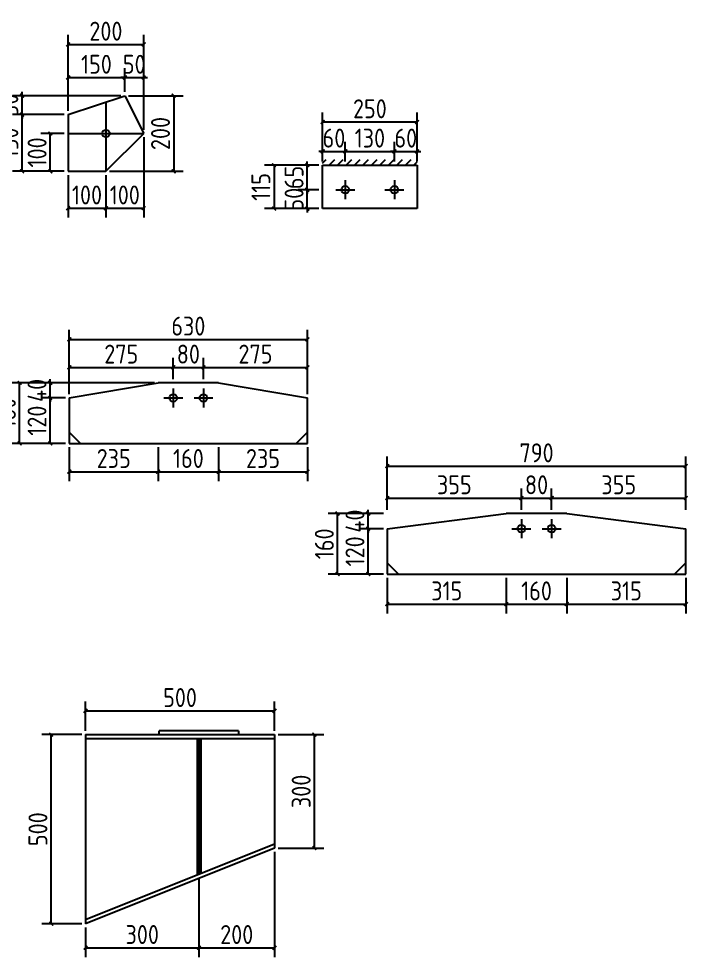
# Model space of a CAD drawing. Extents: x 411778 to 673094, y -11605 to 324395.
# Drawn here: x 463584 to 467127, y 114138 to 119100 of the extents above; entities that cross this region are included whole.
import ezdxf

# ---------------------------------------------------------------- set-up
doc = ezdxf.new("R2010")
doc.units = 0
doc.header["$LTSCALE"] = 1000
doc.header["$MEASUREMENT"] = 0
doc.styles.get("Standard").update_dxf_attribs({"font": 'gbenor.shx', "bigfont": 'gbcbig.shx'})
doc.dimstyles.get("Standard").update_dxf_attribs({"dimscale": 100, "dimtxt": 3.5, "dimasz": 1, "dimexe": 2.5, "dimexo": 3, "dimgap": 1.5, "dimtad": 1, "dimdec": 0, "dimzin": 0, "dimdsep": 46, "dimtxsty": 'Standard', "dimblk": 'ARCHTICK', "dimcen": 0.09, "dimadec": 0, "dimazin": 0, "dimtfac": 1, "dimtdec": 0, "dimtix": 1, "dimtmove": 2, "dimatfit": 3, "dimfxl": 1, "dimtolj": 1, "dimtzin": 0, "dimarcsym": 0})

# ---------------------------------------------------------------- blocks, each defined once
blk = doc.blocks.new('_ArchTick')
at = {"color": 0, "linetype": 'ByBlock', "const_width": 0.4}
blk.add_lwpolyline([(-0.5, -0.5), (0.5, 0.5)], dxfattribs=at)
blk = doc.blocks.new('*D1064')
at = {"color": 3, "lineweight": -2}
for p, q in [((463825.5, 118493.5), (463701.5, 118493.5)), ((463751.5, 118293.5), (463751.5, 118493.5)), ((463825.5, 118293.5), (463701.5, 118293.5))]:
    blk.add_line(p, q, dxfattribs=at)
at = {"layer": 'Defpoints', "color": 0}
for p in [(463751.5, 118493.5), (463845.5, 118493.5), (463845.5, 118293.5)]:
    blk.add_point(p, dxfattribs=at)
at = {"color": 3, "lineweight": -2, "xscale": 20, "yscale": 20, "zscale": 20}
for p, rotation in [((463751.5, 118493.5), 90), ((463751.5, 118293.5), 270)]:
    blk.add_blockref('_ArchTick', p, dxfattribs=dict(at, rotation=rotation))
at = {"color": 0, "insert": (463681.5, 118393.5), "char_height": 100, "attachment_point": 5, "rotation": 90}
blk.add_mtext('\\A1;100', dxfattribs=at)
blk = doc.blocks.new('*D1065')
at = {"color": 3, "lineweight": -2}
for p, q in [((463825.5, 118593.5), (463552, 118593.5)), ((463602, 118293.5), (463602, 118593.5)), ((463825.5, 118293.5), (463552, 118293.5))]:
    blk.add_line(p, q, dxfattribs=at)
at = {"layer": 'Defpoints', "color": 0}
for p in [(463602, 118593.5), (463845.5, 118593.5), (463845.5, 118293.5)]:
    blk.add_point(p, dxfattribs=at)
at = {"color": 3, "lineweight": -2, "xscale": 20, "yscale": 20, "zscale": 20}
for p, rotation in [((463602, 118593.5), 90), ((463602, 118293.5), 270)]:
    blk.add_blockref('_ArchTick', p, dxfattribs=dict(at, rotation=rotation))
at = {"color": 0, "insert": (463532, 118443.5), "char_height": 100, "attachment_point": 5, "rotation": 90}
blk.add_mtext('\\A1;150', dxfattribs=at)
blk = doc.blocks.new('*D1066')
at = {"color": 3, "lineweight": -2}
for p, q in [((463845.5, 118613.5), (463845.5, 118839.5)), ((464145.5, 118713.5), (464145.5, 118839.5)), ((463845.5, 118789.5), (464145.5, 118789.5))]:
    blk.add_line(p, q, dxfattribs=at)
at = {"layer": 'Defpoints', "color": 0}
for p in [(464145.5, 118789.5), (464145.5, 118693.5), (463845.5, 118593.5)]:
    blk.add_point(p, dxfattribs=at)
at = {"color": 3, "lineweight": -2, "xscale": 20, "yscale": 20, "zscale": 20, "rotation": 180}
blk.add_blockref('_ArchTick', (463845.5, 118789.5), dxfattribs=at)
at = {"color": 3, "lineweight": -2, "xscale": 20, "yscale": 20, "zscale": 20}
blk.add_blockref('_ArchTick', (464145.5, 118789.5), dxfattribs=at)
at = {"color": 0, "insert": (463995.5, 118859.5), "char_height": 100, "attachment_point": 5}
blk.add_mtext('\\A1;150', dxfattribs=at)
blk = doc.blocks.new('*D1067')
at = {"color": 3, "lineweight": -2}
for p, q in [((464145.5, 118713.5), (464145.5, 118839.5)), ((464245.5, 118713.5), (464245.5, 118839.5)), ((464145.5, 118789.5), (464125.5, 118789.5)), ((464145.5, 118789.5), (464245.5, 118789.5)), ((464245.5, 118789.5), (464265.5, 118789.5))]:
    blk.add_line(p, q, dxfattribs=at)
at = {"layer": 'Defpoints', "color": 0}
for p in [(464245.5, 118789.5), (464145.5, 118693.5), (464245.5, 118693.5)]:
    blk.add_point(p, dxfattribs=at)
at = {"color": 3, "lineweight": -2, "xscale": 20, "yscale": 20, "zscale": 20}
blk.add_blockref('_ArchTick', (464145.5, 118789.5), dxfattribs=at)
at = {"color": 3, "lineweight": -2, "xscale": 20, "yscale": 20, "zscale": 20, "rotation": 180}
blk.add_blockref('_ArchTick', (464245.5, 118789.5), dxfattribs=at)
at = {"color": 0, "insert": (464195.5, 118859.5), "char_height": 100, "attachment_point": 5}
blk.add_mtext('\\A1;50', dxfattribs=at)
blk = doc.blocks.new('*D1068')
at = {"color": 3, "lineweight": -2}
for p, q in [((464165.5, 118693.5), (464454.5, 118693.5)), ((464404.5, 118693.5), (464404.5, 118293.5)), ((464065.5, 118293.5), (464454.5, 118293.5))]:
    blk.add_line(p, q, dxfattribs=at)
at = {"layer": 'Defpoints', "color": 0}
for p in [(464145.5, 118693.5), (464045.5, 118293.5), (464404.5, 118293.5)]:
    blk.add_point(p, dxfattribs=at)
at = {"color": 3, "lineweight": -2, "xscale": 20, "yscale": 20, "zscale": 20}
for p, rotation in [((464404.5, 118693.5), 90), ((464404.5, 118293.5), 270)]:
    blk.add_blockref('_ArchTick', p, dxfattribs=dict(at, rotation=rotation))
at = {"color": 0, "insert": (464334.5, 118493.5), "char_height": 100, "attachment_point": 5, "rotation": 90}
blk.add_mtext('\\A1;200', dxfattribs=at)
blk = doc.blocks.new('*D1038')
at = {"color": 3, "lineweight": -2}
for p, q in [((463845.5, 118273.5), (463845.5, 118048.5)), ((464045.5, 118273.5), (464045.5, 118048.5)), ((463845.5, 118098.5), (464045.5, 118098.5))]:
    blk.add_line(p, q, dxfattribs=at)
at = {"layer": 'Defpoints', "color": 0}
for p in [(463845.5, 118293.5), (464045.5, 118293.5), (464045.5, 118098.5)]:
    blk.add_point(p, dxfattribs=at)
at = {"color": 3, "lineweight": -2, "xscale": 20, "yscale": 20, "zscale": 20, "rotation": 180}
blk.add_blockref('_ArchTick', (463845.5, 118098.5), dxfattribs=at)
at = {"color": 3, "lineweight": -2, "xscale": 20, "yscale": 20, "zscale": 20}
blk.add_blockref('_ArchTick', (464045.5, 118098.5), dxfattribs=at)
at = {"color": 0, "insert": (463945.5, 118168.5), "char_height": 100, "attachment_point": 5}
blk.add_mtext('\\A1;100', dxfattribs=at)
blk = doc.blocks.new('*D1069')
at = {"color": 3, "lineweight": -2}
for p, q in [((464245.5, 118473.5), (464245.5, 118048.5)), ((464045.5, 118273.5), (464045.5, 118048.5)), ((464045.5, 118098.5), (464245.5, 118098.5))]:
    blk.add_line(p, q, dxfattribs=at)
at = {"layer": 'Defpoints', "color": 0}
for p in [(464245.5, 118493.5), (464045.5, 118293.5), (464245.5, 118098.5)]:
    blk.add_point(p, dxfattribs=at)
at = {"color": 3, "lineweight": -2, "xscale": 20, "yscale": 20, "zscale": 20, "rotation": 180}
blk.add_blockref('_ArchTick', (464045.5, 118098.5), dxfattribs=at)
at = {"color": 3, "lineweight": -2, "xscale": 20, "yscale": 20, "zscale": 20}
blk.add_blockref('_ArchTick', (464245.5, 118098.5), dxfattribs=at)
at = {"color": 0, "insert": (464145.5, 118168.5), "char_height": 100, "attachment_point": 5}
blk.add_mtext('\\A1;100', dxfattribs=at)
blk = doc.blocks.new('*D1039')
at = {"color": 3, "lineweight": -2}
for p, q in [((463845.5, 118613.5), (463845.5, 119014.5)), ((464245.5, 118513.5), (464245.5, 119014.5)), ((463845.5, 118964.5), (464245.5, 118964.5))]:
    blk.add_line(p, q, dxfattribs=at)
at = {"layer": 'Defpoints', "color": 0}
for p in [(464245.5, 118964.5), (463845.5, 118593.5), (464245.5, 118493.5)]:
    blk.add_point(p, dxfattribs=at)
at = {"color": 3, "lineweight": -2, "xscale": 20, "yscale": 20, "zscale": 20, "rotation": 180}
blk.add_blockref('_ArchTick', (463845.5, 118964.5), dxfattribs=at)
at = {"color": 3, "lineweight": -2, "xscale": 20, "yscale": 20, "zscale": 20}
blk.add_blockref('_ArchTick', (464245.5, 118964.5), dxfattribs=at)
at = {"color": 0, "insert": (464045.5, 119034.5), "char_height": 100, "attachment_point": 5}
blk.add_mtext('\\A1;200', dxfattribs=at)
blk = doc.blocks.new('*D1048')
at = {"color": 3, "lineweight": -2}
for p, q in [((463602, 118693.5), (463602, 118713.5)), ((464125.5, 118693.5), (463552, 118693.5)), ((463602, 118593.5), (463602, 118693.5)), ((463825.5, 118593.5), (463552, 118593.5)), ((463602, 118593.5), (463602, 118573.5))]:
    blk.add_line(p, q, dxfattribs=at)
at = {"layer": 'Defpoints', "color": 0}
for p in [(463602, 118693.5), (464145.5, 118693.5), (463845.5, 118593.5)]:
    blk.add_point(p, dxfattribs=at)
at = {"color": 3, "lineweight": -2, "xscale": 20, "yscale": 20, "zscale": 20}
for p, rotation in [((463602, 118693.5), 270), ((463602, 118593.5), 90)]:
    blk.add_blockref('_ArchTick', p, dxfattribs=dict(at, rotation=rotation))
at = {"color": 0, "insert": (463532, 118643.5), "char_height": 100, "attachment_point": 5, "rotation": 90}
blk.add_mtext('\\A1;50', dxfattribs=at)
blk = doc.blocks.new('*D1141')
at = {"color": 3, "lineweight": -2}
for p, q in [((465111.5, 118196.1), (465111.5, 118216.1)), ((465172.5, 118196.1), (465061.5, 118196.1)), ((465111.5, 118096.1), (465111.5, 118196.1)), ((465172.5, 118096.1), (465061.5, 118096.1)), ((465111.5, 118096.1), (465111.5, 118076.1))]:
    blk.add_line(p, q, dxfattribs=at)
at = {"layer": 'Defpoints', "color": 0}
for p in [(465111.5, 118196.1), (465192.5, 118196.1), (465192.5, 118096.1)]:
    blk.add_point(p, dxfattribs=at)
at = {"color": 3, "lineweight": -2, "xscale": 20, "yscale": 20, "zscale": 20}
for p, rotation in [((465111.5, 118196.1), 270), ((465111.5, 118096.1), 90)]:
    blk.add_blockref('_ArchTick', p, dxfattribs=dict(at, rotation=rotation))
at = {"color": 0, "insert": (465041.5, 118146.1), "char_height": 100, "attachment_point": 5, "rotation": 90}
blk.add_mtext('\\A1;50', dxfattribs=at)
blk = doc.blocks.new('*D1142')
at = {"color": 3, "lineweight": -2}
for p, q in [((465172.5, 118326.1), (465061.5, 118326.1)), ((465111.5, 118326.1), (465111.5, 118346.1)), ((465111.5, 118196.1), (465111.5, 118326.1)), ((465172.5, 118196.1), (465061.5, 118196.1)), ((465111.5, 118196.1), (465111.5, 118176.1))]:
    blk.add_line(p, q, dxfattribs=at)
at = {"layer": 'Defpoints', "color": 0}
for p in [(465111.5, 118326.1), (465192.5, 118326.1), (465192.5, 118196.1)]:
    blk.add_point(p, dxfattribs=at)
at = {"color": 3, "lineweight": -2, "xscale": 20, "yscale": 20, "zscale": 20}
for p, rotation in [((465111.5, 118326.1), 270), ((465111.5, 118196.1), 90)]:
    blk.add_blockref('_ArchTick', p, dxfattribs=dict(at, rotation=rotation))
at = {"color": 0, "insert": (465041.5, 118261.1), "char_height": 100, "attachment_point": 5, "rotation": 90}
blk.add_mtext('\\A1;65', dxfattribs=at)
blk = doc.blocks.new('*D1143')
at = {"color": 3, "lineweight": -2}
for p, q in [((465172.5, 118326.1), (464885.5, 118326.1)), ((464935.5, 118326.1), (464935.5, 118096.1)), ((465172.5, 118096.1), (464885.5, 118096.1))]:
    blk.add_line(p, q, dxfattribs=at)
at = {"layer": 'Defpoints', "color": 0}
for p in [(465192.5, 118326.1), (464935.5, 118096.1), (465192.5, 118096.1)]:
    blk.add_point(p, dxfattribs=at)
at = {"color": 3, "lineweight": -2, "xscale": 20, "yscale": 20, "zscale": 20}
for p, rotation in [((464935.5, 118326.1), 90), ((464935.5, 118096.1), 270)]:
    blk.add_blockref('_ArchTick', p, dxfattribs=dict(at, rotation=rotation))
at = {"color": 0, "insert": (464865.5, 118211.1), "char_height": 100, "attachment_point": 5, "rotation": 90}
blk.add_mtext('\\A1;115', dxfattribs=at)
blk = doc.blocks.new('*D1062')
at = {"color": 3, "lineweight": -2}
for p, q in [((465192.5, 118346.1), (465192.5, 118449.1)), ((465312.5, 118346.1), (465312.5, 118449.1)), ((465192.5, 118399.1), (465172.5, 118399.1)), ((465192.5, 118399.1), (465312.5, 118399.1)), ((465312.5, 118399.1), (465332.5, 118399.1))]:
    blk.add_line(p, q, dxfattribs=at)
at = {"layer": 'Defpoints', "color": 0}
for p in [(465312.5, 118399.1), (465192.5, 118326.1), (465312.5, 118326.1)]:
    blk.add_point(p, dxfattribs=at)
at = {"color": 3, "lineweight": -2, "xscale": 20, "yscale": 20, "zscale": 20}
blk.add_blockref('_ArchTick', (465192.5, 118399.1), dxfattribs=at)
at = {"color": 3, "lineweight": -2, "xscale": 20, "yscale": 20, "zscale": 20, "rotation": 180}
blk.add_blockref('_ArchTick', (465312.5, 118399.1), dxfattribs=at)
at = {"color": 0, "insert": (465252.5, 118469.1), "char_height": 100, "attachment_point": 5}
blk.add_mtext('\\A1;60', dxfattribs=at)
blk = doc.blocks.new('*D1063')
at = {"color": 3, "lineweight": -2}
for p, q in [((465312.5, 118346.1), (465312.5, 118449.1)), ((465572.5, 118346.1), (465572.5, 118449.1)), ((465312.5, 118399.1), (465572.5, 118399.1))]:
    blk.add_line(p, q, dxfattribs=at)
at = {"layer": 'Defpoints', "color": 0}
for p in [(465572.5, 118399.1), (465312.5, 118326.1), (465572.5, 118326.1)]:
    blk.add_point(p, dxfattribs=at)
at = {"color": 3, "lineweight": -2, "xscale": 20, "yscale": 20, "zscale": 20, "rotation": 180}
blk.add_blockref('_ArchTick', (465312.5, 118399.1), dxfattribs=at)
at = {"color": 3, "lineweight": -2, "xscale": 20, "yscale": 20, "zscale": 20}
blk.add_blockref('_ArchTick', (465572.5, 118399.1), dxfattribs=at)
at = {"color": 0, "insert": (465442.5, 118469.1), "char_height": 100, "attachment_point": 5}
blk.add_mtext('\\A1;130', dxfattribs=at)
blk = doc.blocks.new('*D1144')
at = {"color": 3, "lineweight": -2}
for p, q in [((465572.5, 118346.1), (465572.5, 118449.1)), ((465692.5, 118346.1), (465692.5, 118449.1)), ((465572.5, 118399.1), (465552.5, 118399.1)), ((465572.5, 118399.1), (465692.5, 118399.1)), ((465692.5, 118399.1), (465712.5, 118399.1))]:
    blk.add_line(p, q, dxfattribs=at)
at = {"layer": 'Defpoints', "color": 0}
for p in [(465692.5, 118399.1), (465572.5, 118326.1), (465692.5, 118326.1)]:
    blk.add_point(p, dxfattribs=at)
at = {"color": 3, "lineweight": -2, "xscale": 20, "yscale": 20, "zscale": 20}
blk.add_blockref('_ArchTick', (465572.5, 118399.1), dxfattribs=at)
at = {"color": 3, "lineweight": -2, "xscale": 20, "yscale": 20, "zscale": 20, "rotation": 180}
blk.add_blockref('_ArchTick', (465692.5, 118399.1), dxfattribs=at)
at = {"color": 0, "insert": (465632.5, 118469.1), "char_height": 100, "attachment_point": 5}
blk.add_mtext('\\A1;60', dxfattribs=at)
blk = doc.blocks.new('*D1145')
at = {"color": 3, "lineweight": -2}
for p, q in [((465192.5, 118346.1), (465192.5, 118604.1)), ((465692.5, 118346.1), (465692.5, 118604.1)), ((465692.5, 118554.1), (465192.5, 118554.1))]:
    blk.add_line(p, q, dxfattribs=at)
at = {"layer": 'Defpoints', "color": 0}
for p in [(465192.5, 118554.1), (465192.5, 118326.1), (465692.5, 118326.1)]:
    blk.add_point(p, dxfattribs=at)
at = {"color": 3, "lineweight": -2, "xscale": 20, "yscale": 20, "zscale": 20, "rotation": 180}
blk.add_blockref('_ArchTick', (465192.5, 118554.1), dxfattribs=at)
at = {"color": 3, "lineweight": -2, "xscale": 20, "yscale": 20, "zscale": 20}
blk.add_blockref('_ArchTick', (465692.5, 118554.1), dxfattribs=at)
at = {"color": 0, "insert": (465442.5, 118624.1), "char_height": 100, "attachment_point": 5}
blk.add_mtext('\\A1;250', dxfattribs=at)
blk = doc.blocks.new('*D1149')
at = {"color": 3, "lineweight": -2}
for p, q in [((463918, 115315), (463706, 115315)), ((463756, 114315), (463756, 115315)), ((463918, 114315), (463706, 114315))]:
    blk.add_line(p, q, dxfattribs=at)
at = {"layer": 'Defpoints', "color": 0}
for p in [(463756, 115315), (463938, 115315), (463938, 114315)]:
    blk.add_point(p, dxfattribs=at)
at = {"color": 3, "lineweight": -2, "xscale": 20, "yscale": 20, "zscale": 20}
for p, rotation in [((463756, 115315), 90), ((463756, 114315), 270)]:
    blk.add_blockref('_ArchTick', p, dxfattribs=dict(at, rotation=rotation))
at = {"color": 0, "insert": (463686, 114815), "char_height": 100, "attachment_point": 5, "rotation": 90}
blk.add_mtext('\\A1;500', dxfattribs=at)
blk = doc.blocks.new('*D1150')
at = {"color": 3, "lineweight": -2}
for p, q in [((463938, 115335), (463938, 115491)), ((464938, 115335), (464938, 115491)), ((463938, 115441), (464938, 115441))]:
    blk.add_line(p, q, dxfattribs=at)
at = {"layer": 'Defpoints', "color": 0}
for p in [(464938, 115441), (463938, 115315), (464938, 115315)]:
    blk.add_point(p, dxfattribs=at)
at = {"color": 3, "lineweight": -2, "xscale": 20, "yscale": 20, "zscale": 20, "rotation": 180}
blk.add_blockref('_ArchTick', (463938, 115441), dxfattribs=at)
at = {"color": 3, "lineweight": -2, "xscale": 20, "yscale": 20, "zscale": 20}
blk.add_blockref('_ArchTick', (464938, 115441), dxfattribs=at)
at = {"color": 0, "insert": (464438, 115511), "char_height": 100, "attachment_point": 5}
blk.add_mtext('\\A1;500', dxfattribs=at)
blk = doc.blocks.new('*D1151')
at = {"color": 3, "lineweight": -2}
for p, q in [((464538, 114556.5), (464538, 114138)), ((463938, 114295), (463938, 114138)), ((463938, 114188), (464538, 114188))]:
    blk.add_line(p, q, dxfattribs=at)
at = {"layer": 'Defpoints', "color": 0}
for p in [(464538, 114576.5), (463938, 114315), (464538, 114188)]:
    blk.add_point(p, dxfattribs=at)
at = {"color": 3, "lineweight": -2, "xscale": 20, "yscale": 20, "zscale": 20, "rotation": 180}
blk.add_blockref('_ArchTick', (463938, 114188), dxfattribs=at)
at = {"color": 3, "lineweight": -2, "xscale": 20, "yscale": 20, "zscale": 20}
blk.add_blockref('_ArchTick', (464538, 114188), dxfattribs=at)
at = {"color": 0, "insert": (464238, 114258), "char_height": 100, "attachment_point": 5}
blk.add_mtext('\\A1;300', dxfattribs=at)
blk = doc.blocks.new('*D1152')
at = {"color": 3, "lineweight": -2}
for p, q in [((464938, 114695), (464938, 114138)), ((464538, 114556.5), (464538, 114138)), ((464538, 114188), (464938, 114188))]:
    blk.add_line(p, q, dxfattribs=at)
at = {"layer": 'Defpoints', "color": 0}
for p in [(464938, 114715), (464538, 114576.5), (464938, 114188)]:
    blk.add_point(p, dxfattribs=at)
at = {"color": 3, "lineweight": -2, "xscale": 20, "yscale": 20, "zscale": 20, "rotation": 180}
blk.add_blockref('_ArchTick', (464538, 114188), dxfattribs=at)
at = {"color": 3, "lineweight": -2, "xscale": 20, "yscale": 20, "zscale": 20}
blk.add_blockref('_ArchTick', (464938, 114188), dxfattribs=at)
at = {"color": 0, "insert": (464738, 114258), "char_height": 100, "attachment_point": 5}
blk.add_mtext('\\A1;200', dxfattribs=at)
blk = doc.blocks.new('*D1153')
at = {"color": 3, "lineweight": -2}
for p, q in [((464958, 115315), (465199, 115315)), ((465149, 114715), (465149, 115315)), ((464958, 114715), (465199, 114715))]:
    blk.add_line(p, q, dxfattribs=at)
at = {"layer": 'Defpoints', "color": 0}
for p in [(464938, 115315), (465149, 115315), (464938, 114715)]:
    blk.add_point(p, dxfattribs=at)
at = {"color": 3, "lineweight": -2, "xscale": 20, "yscale": 20, "zscale": 20}
for p, rotation in [((465149, 115315), 90), ((465149, 114715), 270)]:
    blk.add_blockref('_ArchTick', p, dxfattribs=dict(at, rotation=rotation))
at = {"color": 0, "insert": (465079, 115015), "char_height": 100, "attachment_point": 5, "rotation": 90}
blk.add_mtext('\\A1;300', dxfattribs=at)
blk = doc.blocks.new('*D2416')
at = {"color": 3, "lineweight": -2}
for p, q in [((463832, 117095), (463701, 117095)), ((463751, 116855), (463751, 117095)), ((463832, 116855), (463701, 116855))]:
    blk.add_line(p, q, dxfattribs=at)
at = {"layer": 'Defpoints', "color": 0}
for p in [(463751, 117095), (463852, 117095), (463852, 116855)]:
    blk.add_point(p, dxfattribs=at)
at = {"color": 3, "lineweight": -2, "xscale": 20, "yscale": 20, "zscale": 20}
for p, rotation in [((463751, 117095), 90), ((463751, 116855), 270)]:
    blk.add_blockref('_ArchTick', p, dxfattribs=dict(at, rotation=rotation))
at = {"color": 0, "insert": (463681, 116975), "char_height": 100, "attachment_point": 5, "rotation": 90}
blk.add_mtext('\\A1;120', dxfattribs=at)
blk = doc.blocks.new('*D2417')
at = {"color": 3, "lineweight": -2}
for p, q in [((464302, 117175), (463701, 117175)), ((463751, 117175), (463751, 117195)), ((463751, 117095), (463751, 117175)), ((463832, 117095), (463701, 117095)), ((463751, 117095), (463751, 117075))]:
    blk.add_line(p, q, dxfattribs=at)
at = {"layer": 'Defpoints', "color": 0}
for p in [(463751, 117175), (464322, 117175), (463852, 117095)]:
    blk.add_point(p, dxfattribs=at)
at = {"color": 3, "lineweight": -2, "xscale": 20, "yscale": 20, "zscale": 20}
for p, rotation in [((463751, 117175), 270), ((463751, 117095), 90)]:
    blk.add_blockref('_ArchTick', p, dxfattribs=dict(at, rotation=rotation))
at = {"color": 0, "insert": (463681, 117135), "char_height": 100, "attachment_point": 5, "rotation": 90}
blk.add_mtext('\\A1;40', dxfattribs=at)
blk = doc.blocks.new('*D2408')
at = {"color": 3, "lineweight": -2}
for p, q in [((463852, 117195), (463852, 117307)), ((464402, 117195), (464402, 117307)), ((463852, 117257), (464402, 117257))]:
    blk.add_line(p, q, dxfattribs=at)
at = {"layer": 'Defpoints', "color": 0}
for p in [(464402, 117257), (463852, 117175), (464402, 117175)]:
    blk.add_point(p, dxfattribs=at)
at = {"color": 3, "lineweight": -2, "xscale": 20, "yscale": 20, "zscale": 20, "rotation": 180}
blk.add_blockref('_ArchTick', (463852, 117257), dxfattribs=at)
at = {"color": 3, "lineweight": -2, "xscale": 20, "yscale": 20, "zscale": 20}
blk.add_blockref('_ArchTick', (464402, 117257), dxfattribs=at)
at = {"color": 0, "insert": (464127, 117327), "char_height": 100, "attachment_point": 5}
blk.add_mtext('\\A1;275', dxfattribs=at)
blk = doc.blocks.new('*D2409')
at = {"color": 3, "lineweight": -2}
for p, q in [((464402, 117195), (464402, 117307)), ((464562, 117195), (464562, 117307)), ((464402, 117257), (464562, 117257))]:
    blk.add_line(p, q, dxfattribs=at)
at = {"layer": 'Defpoints', "color": 0}
for p in [(464562, 117257), (464402, 117175), (464562, 117175)]:
    blk.add_point(p, dxfattribs=at)
at = {"color": 3, "lineweight": -2, "xscale": 20, "yscale": 20, "zscale": 20, "rotation": 180}
blk.add_blockref('_ArchTick', (464402, 117257), dxfattribs=at)
at = {"color": 3, "lineweight": -2, "xscale": 20, "yscale": 20, "zscale": 20}
blk.add_blockref('_ArchTick', (464562, 117257), dxfattribs=at)
at = {"color": 0, "insert": (464482, 117327), "char_height": 100, "attachment_point": 5}
blk.add_mtext('\\A1;80', dxfattribs=at)
blk = doc.blocks.new('*D2410')
at = {"color": 3, "lineweight": -2}
for p, q in [((464562, 117195), (464562, 117307)), ((465112, 117115), (465112, 117307)), ((464562, 117257), (465112, 117257))]:
    blk.add_line(p, q, dxfattribs=at)
at = {"layer": 'Defpoints', "color": 0}
for p in [(465112, 117257), (464562, 117175), (465112, 117095)]:
    blk.add_point(p, dxfattribs=at)
at = {"color": 3, "lineweight": -2, "xscale": 20, "yscale": 20, "zscale": 20, "rotation": 180}
blk.add_blockref('_ArchTick', (464562, 117257), dxfattribs=at)
at = {"color": 3, "lineweight": -2, "xscale": 20, "yscale": 20, "zscale": 20}
blk.add_blockref('_ArchTick', (465112, 117257), dxfattribs=at)
at = {"color": 0, "insert": (464837, 117327), "char_height": 100, "attachment_point": 5}
blk.add_mtext('\\A1;275', dxfattribs=at)
blk = doc.blocks.new('*D2418')
at = {"color": 3, "lineweight": -2}
for p, q in [((463832, 117175), (463539, 117175)), ((463589, 116855), (463589, 117175)), ((463832, 116855), (463539, 116855))]:
    blk.add_line(p, q, dxfattribs=at)
at = {"layer": 'Defpoints', "color": 0}
for p in [(463589, 117175), (463852, 117175), (463852, 116855)]:
    blk.add_point(p, dxfattribs=at)
at = {"color": 3, "lineweight": -2, "xscale": 20, "yscale": 20, "zscale": 20}
for p, rotation in [((463589, 117175), 90), ((463589, 116855), 270)]:
    blk.add_blockref('_ArchTick', p, dxfattribs=dict(at, rotation=rotation))
at = {"color": 0, "insert": (463519, 117015), "char_height": 100, "attachment_point": 5, "rotation": 90}
blk.add_mtext('\\A1;160', dxfattribs=at)
blk = doc.blocks.new('*D2411')
at = {"color": 3, "lineweight": -2}
for p, q in [((463852, 116835), (463852, 116655.1)), ((464322, 116835), (464322, 116655.1)), ((463852, 116705.1), (464322, 116705.1))]:
    blk.add_line(p, q, dxfattribs=at)
at = {"layer": 'Defpoints', "color": 0}
for p in [(463852, 116855), (464322, 116855), (464322, 116705.1)]:
    blk.add_point(p, dxfattribs=at)
at = {"color": 3, "lineweight": -2, "xscale": 20, "yscale": 20, "zscale": 20, "rotation": 180}
blk.add_blockref('_ArchTick', (463852, 116705.1), dxfattribs=at)
at = {"color": 3, "lineweight": -2, "xscale": 20, "yscale": 20, "zscale": 20}
blk.add_blockref('_ArchTick', (464322, 116705.1), dxfattribs=at)
at = {"color": 0, "insert": (464087, 116775.1), "char_height": 100, "attachment_point": 5}
blk.add_mtext('\\A1;235', dxfattribs=at)
blk = doc.blocks.new('*D2412')
at = {"color": 3, "lineweight": -2}
for p, q in [((464322, 116835), (464322, 116655.1)), ((464642, 116835), (464642, 116655.1)), ((464322, 116705.1), (464642, 116705.1))]:
    blk.add_line(p, q, dxfattribs=at)
at = {"layer": 'Defpoints', "color": 0}
for p in [(464322, 116855), (464642, 116855), (464642, 116705.1)]:
    blk.add_point(p, dxfattribs=at)
at = {"color": 3, "lineweight": -2, "xscale": 20, "yscale": 20, "zscale": 20, "rotation": 180}
blk.add_blockref('_ArchTick', (464322, 116705.1), dxfattribs=at)
at = {"color": 3, "lineweight": -2, "xscale": 20, "yscale": 20, "zscale": 20}
blk.add_blockref('_ArchTick', (464642, 116705.1), dxfattribs=at)
at = {"color": 0, "insert": (464482, 116775.1), "char_height": 100, "attachment_point": 5}
blk.add_mtext('\\A1;160', dxfattribs=at)
blk = doc.blocks.new('*D2419')
at = {"color": 3, "lineweight": -2}
for p, q in [((464642, 116835), (464642, 116655.1)), ((465112, 116835), (465112, 116655.1)), ((464642, 116705.1), (465112, 116705.1))]:
    blk.add_line(p, q, dxfattribs=at)
at = {"layer": 'Defpoints', "color": 0}
for p in [(464642, 116855), (465112, 116855), (465112, 116705.1)]:
    blk.add_point(p, dxfattribs=at)
at = {"color": 3, "lineweight": -2, "xscale": 20, "yscale": 20, "zscale": 20, "rotation": 180}
blk.add_blockref('_ArchTick', (464642, 116705.1), dxfattribs=at)
at = {"color": 3, "lineweight": -2, "xscale": 20, "yscale": 20, "zscale": 20}
blk.add_blockref('_ArchTick', (465112, 116705.1), dxfattribs=at)
at = {"color": 0, "insert": (464877, 116775.1), "char_height": 100, "attachment_point": 5}
blk.add_mtext('\\A1;235', dxfattribs=at)
blk = doc.blocks.new('*D2420')
at = {"color": 3, "lineweight": -2}
for p, q in [((463852, 117115), (463852, 117455.1)), ((465112, 117115), (465112, 117455.1)), ((463852, 117405.1), (465112, 117405.1))]:
    blk.add_line(p, q, dxfattribs=at)
at = {"layer": 'Defpoints', "color": 0}
for p in [(465112, 117405.1), (463852, 117095), (465112, 117095)]:
    blk.add_point(p, dxfattribs=at)
at = {"color": 3, "lineweight": -2, "xscale": 20, "yscale": 20, "zscale": 20, "rotation": 180}
blk.add_blockref('_ArchTick', (463852, 117405.1), dxfattribs=at)
at = {"color": 3, "lineweight": -2, "xscale": 20, "yscale": 20, "zscale": 20}
blk.add_blockref('_ArchTick', (465112, 117405.1), dxfattribs=at)
at = {"color": 0, "insert": (464482, 117475.1), "char_height": 100, "attachment_point": 5}
blk.add_mtext('\\A1;630', dxfattribs=at)
blk = doc.blocks.new('*D2413')
at = {"color": 3, "lineweight": -2}
for p, q in [((465514.5, 116404), (465383.5, 116404)), ((465433.5, 116164), (465433.5, 116404)), ((465514.5, 116164), (465383.5, 116164))]:
    blk.add_line(p, q, dxfattribs=at)
at = {"layer": 'Defpoints', "color": 0}
for p in [(465433.5, 116404), (465534.5, 116404), (465534.5, 116164)]:
    blk.add_point(p, dxfattribs=at)
at = {"color": 3, "lineweight": -2, "xscale": 20, "yscale": 20, "zscale": 20}
for p, rotation in [((465433.5, 116404), 90), ((465433.5, 116164), 270)]:
    blk.add_blockref('_ArchTick', p, dxfattribs=dict(at, rotation=rotation))
at = {"color": 0, "insert": (465363.5, 116284), "char_height": 100, "attachment_point": 5, "rotation": 90}
blk.add_mtext('\\A1;120', dxfattribs=at)
blk = doc.blocks.new('*D2401')
at = {"color": 3, "lineweight": -2}
for p, q in [((465514.5, 116484), (465383.5, 116484)), ((465433.5, 116484), (465433.5, 116504)), ((465433.5, 116404), (465433.5, 116484)), ((465514.5, 116404), (465383.5, 116404)), ((465433.5, 116404), (465433.5, 116384))]:
    blk.add_line(p, q, dxfattribs=at)
at = {"layer": 'Defpoints', "color": 0}
for p in [(465433.5, 116484), (465534.5, 116484), (465534.5, 116404)]:
    blk.add_point(p, dxfattribs=at)
at = {"color": 3, "lineweight": -2, "xscale": 20, "yscale": 20, "zscale": 20}
for p, rotation in [((465433.5, 116484), 270), ((465433.5, 116404), 90)]:
    blk.add_blockref('_ArchTick', p, dxfattribs=dict(at, rotation=rotation))
at = {"color": 0, "insert": (465363.5, 116444), "char_height": 100, "attachment_point": 5, "rotation": 90}
blk.add_mtext('\\A1;40', dxfattribs=at)
blk = doc.blocks.new('*D2402')
at = {"color": 3, "lineweight": -2}
for p, q in [((465534.5, 116504), (465534.5, 116616)), ((466244.5, 116504), (466244.5, 116616)), ((465534.5, 116566), (466244.5, 116566))]:
    blk.add_line(p, q, dxfattribs=at)
at = {"layer": 'Defpoints', "color": 0}
for p in [(466244.5, 116566), (465534.5, 116484), (466244.5, 116484)]:
    blk.add_point(p, dxfattribs=at)
at = {"color": 3, "lineweight": -2, "xscale": 20, "yscale": 20, "zscale": 20, "rotation": 180}
blk.add_blockref('_ArchTick', (465534.5, 116566), dxfattribs=at)
at = {"color": 3, "lineweight": -2, "xscale": 20, "yscale": 20, "zscale": 20}
blk.add_blockref('_ArchTick', (466244.5, 116566), dxfattribs=at)
at = {"color": 0, "insert": (465889.5, 116636), "char_height": 100, "attachment_point": 5}
blk.add_mtext('\\A1;355', dxfattribs=at)
blk = doc.blocks.new('*D2403')
at = {"color": 3, "lineweight": -2}
for p, q in [((466244.5, 116504), (466244.5, 116616)), ((466404.5, 116504), (466404.5, 116616)), ((466244.5, 116566), (466404.5, 116566))]:
    blk.add_line(p, q, dxfattribs=at)
at = {"layer": 'Defpoints', "color": 0}
for p in [(466404.5, 116566), (466244.5, 116484), (466404.5, 116484)]:
    blk.add_point(p, dxfattribs=at)
at = {"color": 3, "lineweight": -2, "xscale": 20, "yscale": 20, "zscale": 20, "rotation": 180}
blk.add_blockref('_ArchTick', (466244.5, 116566), dxfattribs=at)
at = {"color": 3, "lineweight": -2, "xscale": 20, "yscale": 20, "zscale": 20}
blk.add_blockref('_ArchTick', (466404.5, 116566), dxfattribs=at)
at = {"color": 0, "insert": (466324.5, 116636), "char_height": 100, "attachment_point": 5}
blk.add_mtext('\\A1;80', dxfattribs=at)
blk = doc.blocks.new('*D2404')
at = {"color": 3, "lineweight": -2}
for p, q in [((466404.5, 116504), (466404.5, 116616)), ((467114.5, 116504), (467114.5, 116616)), ((466404.5, 116566), (467114.5, 116566))]:
    blk.add_line(p, q, dxfattribs=at)
at = {"layer": 'Defpoints', "color": 0}
for p in [(467114.5, 116566), (466404.5, 116484), (467114.5, 116484)]:
    blk.add_point(p, dxfattribs=at)
at = {"color": 3, "lineweight": -2, "xscale": 20, "yscale": 20, "zscale": 20, "rotation": 180}
blk.add_blockref('_ArchTick', (466404.5, 116566), dxfattribs=at)
at = {"color": 3, "lineweight": -2, "xscale": 20, "yscale": 20, "zscale": 20}
blk.add_blockref('_ArchTick', (467114.5, 116566), dxfattribs=at)
at = {"color": 0, "insert": (466759.5, 116636), "char_height": 100, "attachment_point": 5}
blk.add_mtext('\\A1;355', dxfattribs=at)
blk = doc.blocks.new('*D2414')
at = {"color": 3, "lineweight": -2}
for p, q in [((465514.5, 116484), (465221.5, 116484)), ((465271.5, 116164), (465271.5, 116484)), ((465514.5, 116164), (465221.5, 116164))]:
    blk.add_line(p, q, dxfattribs=at)
at = {"layer": 'Defpoints', "color": 0}
for p in [(465271.5, 116484), (465534.5, 116484), (465534.5, 116164)]:
    blk.add_point(p, dxfattribs=at)
at = {"color": 3, "lineweight": -2, "xscale": 20, "yscale": 20, "zscale": 20}
for p, rotation in [((465271.5, 116484), 90), ((465271.5, 116164), 270)]:
    blk.add_blockref('_ArchTick', p, dxfattribs=dict(at, rotation=rotation))
at = {"color": 0, "insert": (465201.5, 116324), "char_height": 100, "attachment_point": 5, "rotation": 90}
blk.add_mtext('\\A1;160', dxfattribs=at)
blk = doc.blocks.new('*D2405')
at = {"color": 3, "lineweight": -2}
for p, q in [((465534.5, 116504), (465534.5, 116785)), ((467114.5, 116504), (467114.5, 116785)), ((465534.5, 116735), (467114.5, 116735))]:
    blk.add_line(p, q, dxfattribs=at)
at = {"layer": 'Defpoints', "color": 0}
for p in [(467114.5, 116735), (465534.5, 116484), (467114.5, 116484)]:
    blk.add_point(p, dxfattribs=at)
at = {"color": 3, "lineweight": -2, "xscale": 20, "yscale": 20, "zscale": 20, "rotation": 180}
blk.add_blockref('_ArchTick', (465534.5, 116735), dxfattribs=at)
at = {"color": 3, "lineweight": -2, "xscale": 20, "yscale": 20, "zscale": 20}
blk.add_blockref('_ArchTick', (467114.5, 116735), dxfattribs=at)
at = {"color": 0, "insert": (466324.5, 116805), "char_height": 100, "attachment_point": 5}
blk.add_mtext('\\A1;790', dxfattribs=at)
blk = doc.blocks.new('*D2406')
at = {"color": 3, "lineweight": -2}
for p, q in [((465534.5, 116144), (465534.5, 115955.1)), ((466164.5, 116144), (466164.5, 115955.1)), ((465534.5, 116005.1), (466164.5, 116005.1))]:
    blk.add_line(p, q, dxfattribs=at)
at = {"layer": 'Defpoints', "color": 0}
for p in [(465534.5, 116164), (466164.5, 116164), (466164.5, 116005.1)]:
    blk.add_point(p, dxfattribs=at)
at = {"color": 3, "lineweight": -2, "xscale": 20, "yscale": 20, "zscale": 20, "rotation": 180}
blk.add_blockref('_ArchTick', (465534.5, 116005.1), dxfattribs=at)
at = {"color": 3, "lineweight": -2, "xscale": 20, "yscale": 20, "zscale": 20}
blk.add_blockref('_ArchTick', (466164.5, 116005.1), dxfattribs=at)
at = {"color": 0, "insert": (465849.5, 116075.1), "char_height": 100, "attachment_point": 5}
blk.add_mtext('\\A1;315', dxfattribs=at)
blk = doc.blocks.new('*D2407')
at = {"color": 3, "lineweight": -2}
for p, q in [((466164.5, 116144), (466164.5, 115955.1)), ((466484.5, 116144), (466484.5, 115955.1)), ((466164.5, 116005.1), (466484.5, 116005.1))]:
    blk.add_line(p, q, dxfattribs=at)
at = {"layer": 'Defpoints', "color": 0}
for p in [(466164.5, 116164), (466484.5, 116164), (466484.5, 116005.1)]:
    blk.add_point(p, dxfattribs=at)
at = {"color": 3, "lineweight": -2, "xscale": 20, "yscale": 20, "zscale": 20, "rotation": 180}
blk.add_blockref('_ArchTick', (466164.5, 116005.1), dxfattribs=at)
at = {"color": 3, "lineweight": -2, "xscale": 20, "yscale": 20, "zscale": 20}
blk.add_blockref('_ArchTick', (466484.5, 116005.1), dxfattribs=at)
at = {"color": 0, "insert": (466324.5, 116075.1), "char_height": 100, "attachment_point": 5}
blk.add_mtext('\\A1;160', dxfattribs=at)
blk = doc.blocks.new('*D2415')
at = {"color": 3, "lineweight": -2}
for p, q in [((466484.5, 116144), (466484.5, 115955.1)), ((467114.5, 116144), (467114.5, 115955.1)), ((466484.5, 116005.1), (467114.5, 116005.1))]:
    blk.add_line(p, q, dxfattribs=at)
at = {"layer": 'Defpoints', "color": 0}
for p in [(466484.5, 116164), (467114.5, 116164), (467114.5, 116005.1)]:
    blk.add_point(p, dxfattribs=at)
at = {"color": 3, "lineweight": -2, "xscale": 20, "yscale": 20, "zscale": 20, "rotation": 180}
blk.add_blockref('_ArchTick', (466484.5, 116005.1), dxfattribs=at)
at = {"color": 3, "lineweight": -2, "xscale": 20, "yscale": 20, "zscale": 20}
blk.add_blockref('_ArchTick', (467114.5, 116005.1), dxfattribs=at)
at = {"color": 0, "insert": (466799.5, 116075.1), "char_height": 100, "attachment_point": 5}
blk.add_mtext('\\A1;315', dxfattribs=at)

msp = doc.modelspace()

# ---------------------------------------------------------------- hatches: boundary and pattern name
h = msp.add_hatch()
h.set_pattern_fill('ANSI31', color=256, scale=20, style=0)
h.set_pattern_definition([(45, (0, -10500), (-22.4506403, 22.4506403), [])])
h.paths.add_polyline_path([(465692.5, 118356.1), (465192.5, 118356.1), (465192.5, 118326.1), (465692.5, 118326.1)])

# ---------------------------------------------------------------- linework, layer by layer
for p, q in [((463845.5, 118593.5), (464145.5, 118693.5)), ((464045.5, 118660.2), (464045.5, 118293.5)), ((464145.5, 118693.5), (464245.5, 118493.5)), ((463845.5, 118593.5), (463845.5, 118293.5)), ((464045.5, 118543.5), (464045.5, 118443.5)), ((463845.5, 118493.5), (464245.5, 118493.5)), ((463995.5, 118493.5), (464095.5, 118493.5)), ((464045.5, 118293.5), (464245.5, 118493.5)), ((465192.5, 118326.1), (465692.5, 118326.1)), ((465192.5, 118096.1), (465192.5, 118326.1)), ((465692.5, 118326.1), (465692.5, 118096.1)), ((463845.5, 118293.5), (464045.5, 118293.5)), ((464145.5, 118293.5), (464245.5, 118293.5)), ((465312.5, 118246.1), (465312.5, 118146.1)), ((465572.5, 118246.1), (465572.5, 118146.1)), ((465262.5, 118196.1), (465362.5, 118196.1)), ((465522.5, 118196.1), (465622.5, 118196.1)), ((465692.5, 118096.1), (465192.5, 118096.1)), ((463852, 117095), (464322, 117175)), ((464642, 117175), (464322, 117175)), ((464642, 117175), (465112, 117095)), ((464402, 117145), (464402, 117045)), ((464562, 117145), (464562, 117045)), ((463852, 117095), (463852, 116855)), ((464352, 117095), (464452, 117095)), ((464512, 117095), (464612, 117095)), ((465112, 116855), (465112, 117095)), ((463852, 116915), (463912, 116855)), ((465052, 116855), (465112, 116915)), ((463852, 116855), (465112, 116855)), ((465534.5, 116404), (466164.5, 116484)), ((466484.5, 116484), (466164.5, 116484)), ((466484.5, 116484), (467114.5, 116404)), ((466244.5, 116454), (466244.5, 116354)), ((466404.5, 116454), (466404.5, 116354)), ((465534.5, 116404), (465534.5, 116164)), ((466194.5, 116404), (466294.5, 116404)), ((466354.5, 116404), (466454.5, 116404)), ((467114.5, 116164), (467114.5, 116404)), ((465534.5, 116224), (465594.5, 116164)), ((467054.5, 116164), (467114.5, 116224)), ((465534.5, 116164), (467114.5, 116164)), ((464328, 115315), (464328, 115335)), ((464748, 115335), (464328, 115335)), ((464748, 115335), (464748, 115315)), ((463938, 115315), (464938, 115315)), ((463938, 115315), (463938, 114315)), ((463938, 115295), (464938, 115295)), ((464528, 115295), (464528, 114572.5)), ((464548, 115295), (464548, 114580.5)), ((464938, 115315), (464938, 114715)), ((464938, 114736.5), (463938, 114336.5)), ((464938, 114715), (463938, 114315))]:
    msp.add_line(p, q)
at = {"color": 1}
msp.add_line((464538, 115295), (464538, 114576.5), dxfattribs=at)
for centre in [(464045.5, 118493.5), (465312.5, 118196.1), (465572.5, 118196.1), (464402, 117095), (464562, 117095), (466244.5, 116404), (466404.5, 116404)]:
    msp.add_circle(centre, 20)

# ---------------------------------------------------------------- dimensions: what is measured, and where the dimension line sits
for base, p1, p2, picture, middle in [((464245.5, 118964.5), (463845.5, 118593.5), (464245.5, 118493.5), '*D1039', (464045.5, 119034.5)), ((464145.5, 118789.5), (463845.5, 118593.5), (464145.5, 118693.5), '*D1066', (463995.5, 118859.5)), ((464245.5, 118789.5), (464145.5, 118693.5), (464245.5, 118693.5), '*D1067', (464195.5, 118859.5)), ((465312.5, 118399.1), (465192.5, 118326.1), (465312.5, 118326.1), '*D1062', (465252.5, 118469.1)), ((465572.5, 118399.1), (465312.5, 118326.1), (465572.5, 118326.1), '*D1063', (465442.5, 118469.1)), ((465692.5, 118399.1), (465572.5, 118326.1), (465692.5, 118326.1), '*D1144', (465632.5, 118469.1)), ((464245.5, 118098.5), (464045.5, 118293.5), (464245.5, 118493.5), '*D1069', (464145.5, 118168.5)), ((464045.5, 118098.5), (463845.5, 118293.5), (464045.5, 118293.5), '*D1038', (463945.5, 118168.5)), ((465112, 117405.1), (463852, 117095), (465112, 117095), '*D2420', (464482, 117475.1)), ((464402, 117257), (463852, 117175), (464402, 117175), '*D2408', (464127, 117327)), ((464562, 117257), (464402, 117175), (464562, 117175), '*D2409', (464482, 117327)), ((465112, 117257), (464562, 117175), (465112, 117095), '*D2410', (464837, 117327)), ((464322, 116705.1), (463852, 116855), (464322, 116855), '*D2411', (464087, 116775.1)), ((464642, 116705.1), (464322, 116855), (464642, 116855), '*D2412', (464482, 116775.1)), ((465112, 116705.1), (464642, 116855), (465112, 116855), '*D2419', (464877, 116775.1)), ((466244.5, 116566), (465534.5, 116484), (466244.5, 116484), '*D2402', (465889.5, 116636)), ((466404.5, 116566), (466244.5, 116484), (466404.5, 116484), '*D2403', (466324.5, 116636)), ((467114.5, 116566), (466404.5, 116484), (467114.5, 116484), '*D2404', (466759.5, 116636)), ((466164.5, 116005.1), (465534.5, 116164), (466164.5, 116164), '*D2406', (465849.5, 116075.1)), ((466484.5, 116005.1), (466164.5, 116164), (466484.5, 116164), '*D2407', (466324.5, 116075.1)), ((467114.5, 116005.1), (466484.5, 116164), (467114.5, 116164), '*D2415', (466799.5, 116075.1)), ((464938, 115441), (463938, 115315), (464938, 115315), '*D1150', (464438, 115511)), ((464938, 114188), (464538, 114576.5), (464938, 114715), '*D1152', (464738, 114258)), ((464538, 114188), (463938, 114315), (464538, 114576.5), '*D1151', (464238, 114258))]:
    dim = msp.add_linear_dim(base=base, p1=p1, p2=p2, dimstyle='Standard', override={"dimtxt": 1, "dimasz": 0.2, "dimexe": 0.5, "dimexo": 0.2, "dimgap": 0.2, "dimlfac": 0.5, "dimclrd": 3, "dimclre": 3})
    dim.commit()
    dim.dimension.update_dxf_attribs({"geometry": picture, "text_midpoint": middle})
for base, p1, p2, picture, middle in [((463602, 118693.5), (463845.5, 118593.5), (464145.5, 118693.5), '*D1048', (463532, 118643.5)), ((464404.5, 118293.5), (464145.5, 118693.5), (464045.5, 118293.5), '*D1068', (464334.5, 118493.5)), ((463602, 118593.5), (463845.5, 118293.5), (463845.5, 118593.5), '*D1065', (463532, 118443.5)), ((463751.5, 118493.5), (463845.5, 118293.5), (463845.5, 118493.5), '*D1064', (463681.5, 118393.5)), ((465111.5, 118326.1), (465192.5, 118196.1), (465192.5, 118326.1), '*D1142', (465041.5, 118261.1)), ((465111.5, 118196.1), (465192.5, 118096.1), (465192.5, 118196.1), '*D1141', (465041.5, 118146.1)), ((463751, 117175), (463852, 117095), (464322, 117175), '*D2417', (463681, 117135)), ((463751, 117095), (463852, 116855), (463852, 117095), '*D2416', (463681, 116975)), ((465433.5, 116484), (465534.5, 116404), (465534.5, 116484), '*D2401', (465363.5, 116444)), ((465433.5, 116404), (465534.5, 116164), (465534.5, 116404), '*D2413', (465363.5, 116284))]:
    dim = msp.add_linear_dim(base=base, p1=p1, p2=p2, angle=90, dimstyle='Standard', override={"dimtxt": 1, "dimasz": 0.2, "dimexe": 0.5, "dimexo": 0.2, "dimgap": 0.2, "dimlfac": 0.5, "dimclrd": 3, "dimclre": 3})
    dim.commit()
    dim.dimension.update_dxf_attribs({"geometry": picture, "text_midpoint": middle})
for p1, p2, distance, picture, middle in [((465692.5, 118326.1), (465192.5, 118326.1), -228, '*D1145', (465442.5, 118624.1)), ((465192.5, 118326.1), (465192.5, 118096.1), -257, '*D1143', (464865.5, 118211.1)), ((463852, 116855), (463852, 117175), 263, '*D2418', (463519, 117015)), ((465534.5, 116484), (467114.5, 116484), 251, '*D2405', (466324.5, 116805)), ((465534.5, 116164), (465534.5, 116484), 263, '*D2414', (465201.5, 116324)), ((463938, 114315), (463938, 115315), 182, '*D1149', (463686, 114815)), ((464938, 114715), (464938, 115315), -211, '*D1153', (465079, 115015))]:
    dim = msp.add_aligned_dim(p1=p1, p2=p2, distance=distance, dimstyle='Standard', override={"dimtxt": 1, "dimasz": 0.2, "dimexe": 0.5, "dimexo": 0.2, "dimgap": 0.2, "dimlfac": 0.5, "dimclrd": 3, "dimclre": 3})
    dim.commit()
    dim.dimension.update_dxf_attribs({"geometry": picture, "text_midpoint": middle})

doc.saveas('drawing.dxf')
